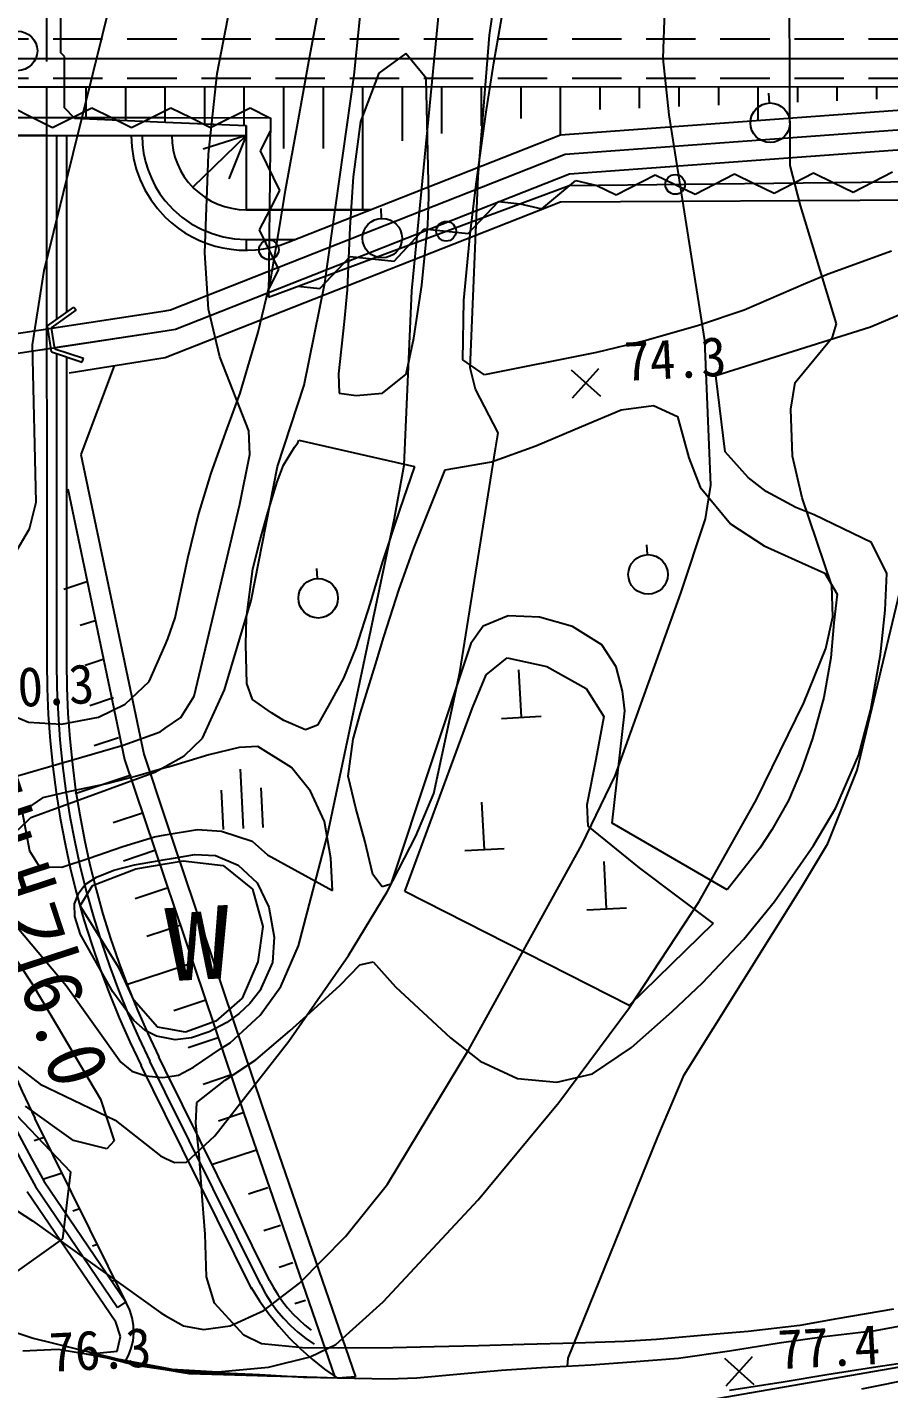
# Model space of a CAD drawing. Header units: millimetres. Extents: x 9574 to 10370, y 1103 to 1809.
# Drawn here: x 9931.5 to 9975.1, y 1399.4 to 1468.3 of the extents above; entities that cross this region are included whole.
import ezdxf
from ezdxf.xclip import XClip

# ---------------------------------------------------------------- set-up
doc = ezdxf.new("R2010")
doc.units = ezdxf.units.MM
doc.header["$LTSCALE"] = 10
doc.header["$MEASUREMENT"] = 0
doc.header["$XCLIPFRAME"] = 2
doc.linetypes.add('HIDDEN', pattern=[0.375, 0.25, -0.125])
doc.layers.add('TZ-BASE', color=253, linetype='Continuous')
doc.layers.add('TZ-CABL', color=4, linetype='Continuous')
doc.styles.add('HANA', font='GulimChe.ttf')
doc.linetypes.add('ZIGZAG', pattern='A,0.0001,-0.2,[131,ltypeshp.shx,S=0.2,R=0,X=-0.2,Y=0],-0.4,[131,ltypeshp.shx,S=0.2,R=180,X=0.2,Y=0],-0.2', length=0.8001)

# ---------------------------------------------------------------- blocks, each defined once
blk = doc.blocks.new('JD-SDKSDK43SA')
at = {"layer": 'TZ-BASE'}
for p, q in [((311.62, -10.909, 76), (311.492, 14.61, 76)), ((273.873, -16.235, 70), (280, 8.463, 70)), ((274.706, 6.308), (274.706, -5.192)), ((296.402, -4.315, 74), (297.976, 6.451, 74)), ((289.549, -6.339, 72), (290.823, 5.891, 72)), ((282.621, -6.263, 71), (284.326, 2.412, 71)), ((292.482, -17.253, 73), (294.264, 1.255, 73)), ((296.617, -5.71, 74.458), (297.235, -2.19, 74.458)), ((287.266, -5.652, 67.969), (287.698, -3.298, 67.969)), ((305.182, -5.501, 75), (305.271, -3.07, 75)), ((295.825, -11.479, 74), (296.402, -4.315, 74)), ((274.906, -5.392), (274.706, -5.192)), ((292.177, -5.245, 73.019), (290.807, -6.248, 73.019)), ((293.198, -6.487, 73.019), (292.177, -5.245, 73.019)), ((305.492, -8.354, 75), (305.182, -5.501, 75)), ((286.74, -8.567, 67.969), (287.266, -5.652, 67.969)), ((296.212, -8.321, 74.458), (296.617, -5.71, 74.458)), ((282.187, -10.339, 71), (282.621, -6.263, 71)), ((288.069, -16.861, 72), (289.549, -6.339, 72)), ((290.807, -6.248, 73.019), (289.881, -8.68, 73.019)), ((293.333, -12.502, 73.019), (293.198, -6.487, 73.019)), ((280, -6.941), (0.011, -6.954)), ((276, -8.542), (276, -6.941)), ((278, -8.629), (278, -6.941)), ((280, -8.716), (280, -6.941)), ((280, -8.716), (280, -6.941)), ((700, -6.92), (280.001, -6.941)), ((282, -8.802), (282, -6.941)), ((284, -8.889), (284, -6.941)), ((286.001, -10.045), (286, -6.94)), ((288.001, -10.045), (288, -6.94)), ((290.001, -13.15), (290, -6.94)), ((292, -9.666), (292, -6.94)), ((294, -9.287), (294, -6.94)), ((296, -8.908), (296, -6.94)), ((298, -8.529), (298, -6.94)), ((300, -9.36), (300, -6.94)), ((302, -8.076), (302, -6.94)), ((304, -8.003), (304, -6.94)), ((306, -7.929), (306, -6.939)), ((308, -7.855), (308, -6.939)), ((310, -8.624), (310, -6.939)), ((310.525, -7.251, 76.156), (310.551, -7.75, 76.156)), ((312, -7.708), (312, -6.939)), ((314, -7.635), (314, -6.939)), ((316, -7.561), (316, -6.939)), ((272.289, -7.982), (273.288, -8.483)), ((274.288, -8.984), (276.289, -7.986)), ((275.405, -8.517), (274.906, -7.992)), ((276.289, -7.986), (277.288, -8.487)), ((278.288, -8.988), (280.289, -7.99)), ((280.289, -7.99), (281.288, -8.491)), ((282.288, -8.992), (284.289, -7.994)), ((284.289, -7.994), (285.288, -8.495)), ((300, -9.36), (320, -7.889)), ((273.288, -8.483), (274.288, -8.984)), ((275.405, -8.517), (280, -8.715)), ((277.288, -8.487), (278.288, -8.988)), ((280, -8.715), (284.086, -8.892)), ((281.288, -8.491), (282.288, -8.992)), ((284.086, -8.892), (284.086, -9.392)), ((284.086, -9.392), (284.086, -8.892)), ((286.08, -12.153, 67.969), (286.74, -8.567, 67.969)), ((289.881, -8.68, 73.019), (289.502, -11.483, 73.019)), ((295.724, -11.859, 74.458), (296.212, -8.321, 74.458)), ((300.226, -10.346), (320.037, -8.889)), ((307.299, -19.77, 75), (305.492, -8.354, 75)), ((267.306, -9.392), (274.706, -9.392)), ((274.006, -9.392), (268.006, -9.392)), ((274, -9.392), (274.002, -36.054)), ((274.006, -9.392), (280, -9.392)), ((274.5, -9.392), (274.501, -18.701)), ((275, -9.392), (275.001, -18.344)), ((280, -9.392), (284.086, -9.392)), ((284.086, -9.392), (281.392, -12.012)), ((284.086, -9.392), (281.912, -10.085)), ((284.086, -9.392), (283.213, -11.58)), ((284.086, -9.392), (284.093, -13.151)), ((285.312, -9.175), (284.8, -10.17)), ((286.219, -14.797), (300, -9.36)), ((284.8, -10.17), (285.778, -12.181)), ((300.451, -11.332), (320.074, -9.889)), ((280.263, -18.222), (300.226, -10.346)), ((282.006, -15.341, 71), (282.187, -10.339, 71)), ((312.134, -12.929, 76), (311.62, -10.909, 76)), ((280.526, -19.194), (300.451, -11.332)), ((289.502, -11.483, 73.019), (289.332, -14.046, 73.019)), ((295.428, -21.153, 74), (295.825, -11.479, 74)), ((299.052, -13.106), (300.77, -11.675)), ((300.77, -11.675), (301.858, -11.933)), ((302.806, -12.404), (304.794, -11.38)), ((304.794, -11.38), (305.8, -11.868)), ((306.805, -12.356), (308.793, -11.332)), ((308.793, -11.332), (309.799, -11.819)), ((310.805, -12.307), (312.793, -11.283)), ((312.793, -11.283), (313.799, -11.771)), ((314.805, -12.259), (316.793, -11.235)), ((285.778, -12.181), (285.266, -13.175)), ((285.804, -13.944, 67.969), (286.08, -12.153, 67.969)), ((295.424, -14.381, 74.458), (295.724, -11.859, 74.458)), ((301.8, -11.916), (302.806, -12.404)), ((305.8, -11.868), (306.805, -12.356)), ((309.799, -11.819), (310.805, -12.307)), ((313.799, -11.771), (314.805, -12.259)), ((300.001, -12.76), (280.001, -20.651)), ((300.001, -12.76), (280.001, -20.651)), ((290.901, -13.09, 72.374), (290.928, -13.589, 72.374)), ((293.284, -13.921, 73.019), (293.333, -12.502, 73.019)), ((295.325, -14.361), (296.853, -12.727)), ((296.853, -12.727), (297.964, -12.848)), ((297.964, -12.848), (299.052, -13.106)), ((320.001, -12.649), (300.001, -12.76)), ((320.001, -12.649), (300.001, -12.76)), ((313.96, -18.929, 76), (312.134, -12.929, 76)), ((290.394, -13.15), (284.093, -13.151)), ((284.093, -13.151), (290.394, -13.15)), ((285.266, -13.175), (284.755, -14.169)), ((284.755, -14.169), (285.732, -16.181)), ((285.319, -16.751, 67.969), (285.804, -13.944, 67.969)), ((289.332, -14.046, 73.019), (289.199, -17.209, 73.019)), ((291.575, -15.752), (293.103, -14.119)), ((292.976, -16.961, 73.019), (293.284, -13.921, 73.019)), ((293.103, -14.119), (294.214, -14.24)), ((294.214, -14.24), (295.325, -14.361)), ((295.103, -17.744, 74.458), (295.424, -14.381, 74.458)), ((284.096, -14.651), (286.591, -14.65)), ((284.096, -14.651), (284.097, -15.203)), ((282.194, -18.176, 71), (282.006, -15.341, 71)), ((287.825, -17.143), (289.352, -15.51)), ((289.352, -15.51), (290.464, -15.631)), ((290.464, -15.631), (291.575, -15.752)), ((316.747, -15.247, 74.458), (313.531, -16.405, 74.458)), ((315.686, -19.079, 75.447), (324.295, -15.395, 75.447)), ((273.279, -19.989, 70), (273.873, -16.235, 70)), ((285.732, -16.181), (285.22, -17.175)), ((313.531, -16.405, 74.458), (312.405, -16.886, 74.458)), ((284.698, -19.347, 67.969), (285.319, -16.751, 67.969)), ((286.713, -17.022), (287.825, -17.143)), ((287.033, -22.037, 72), (288.069, -16.861, 72)), ((289.199, -17.209, 73.019), (289.047, -18.803, 73.019)), ((292.573, -19.657, 73.019), (292.976, -16.961, 73.019)), ((312.405, -16.886, 74.458), (309.28, -18.235, 74.458)), ((292.091, -26.077, 73), (292.482, -17.253, 73)), ((295.052, -20.754, 74.458), (295.103, -17.744, 74.458)), ((273.709, -19.225), (280, -18.262)), ((274.037, -19.033), (275.373, -18.078)), ((274.253, -19.124), (275.489, -18.24)), ((274.256, -19.142), (280, -18.262)), ((275.373, -18.078), (275.489, -18.24)), ((280, -18.262), (280.263, -18.222)), ((280, -18.262), (280.263, -18.222)), ((282.765, -20.594, 71), (282.194, -18.176, 71)), ((309.28, -18.235, 74.458), (306.979, -19.004, 74.458)), ((267.816, -20.127), (274.058, -19.172)), ((273.71, -20.237), (280, -19.274)), ((274.238, -20.348), (274.037, -19.033)), ((274.417, -20.196), (274.253, -19.124)), ((274.407, -20.13), (280, -19.274)), ((280, -19.274), (280.526, -19.194)), ((280, -19.274), (280.526, -19.194)), ((289.047, -18.803, 73.019), (288.772, -21.454, 73.019)), ((306.979, -19.004, 74.458), (304.333, -19.761, 74.458)), ((307.861, -21.54, 75.447), (315.686, -19.079, 75.447)), ((313.75, -19.602, 76), (313.96, -18.929, 76)), ((283.79, -22.443, 67.969), (284.698, -19.347, 67.969)), ((292.19, -21.473, 73.019), (292.573, -19.657, 73.019)), ((304.333, -19.761, 74.458), (301.813, -20.385, 74.458)), ((307.596, -27.091, 75), (307.299, -19.77, 75)), ((311.867, -21.901, 76), (313.75, -19.602, 76)), ((267.816, -21.139), (274.21, -20.16)), ((273.47, -27.95, 70), (273.279, -19.989, 70)), ((274.238, -20.348), (275.798, -20.86)), ((274.417, -20.196), (275.861, -20.67)), ((274.501, -20.434), (274.502, -36.054)), ((275.001, -20.598), (275.002, -36.054)), ((280, -20.651), (275.141, -21.416)), ((280, -20.651), (275.141, -21.416)), ((275.798, -20.86), (275.861, -20.67)), ((280.001, -20.651), (280, -20.651)), ((280.001, -20.651), (280, -20.651)), ((284.231, -24.346, 71), (282.765, -20.594, 71)), ((301.813, -20.385, 74.458), (296.146, -21.499, 74.458)), ((277.411, -21.059), (275.734, -25.534)), ((277.411, -21.059), (275.734, -25.534)), ((296.146, -21.499, 74.458), (295.052, -20.754, 74.458)), ((295.699, -22.229, 74), (295.428, -21.153, 74)), ((300.529, -21.255, 74.286), (302.015, -22.594, 74.286)), ((300.603, -22.668, 74.286), (301.942, -21.182, 74.286)), ((285.685, -26.142, 72), (287.033, -22.037, 72)), ((288.772, -21.454, 73.019), (288.797, -22.442, 73.019)), ((290.99, -22.429, 73.019), (292.19, -21.473, 73.019)), ((308.327, -25.396, 75.447), (307.861, -21.54, 75.447)), ((311.642, -23.239, 76), (311.867, -21.901, 76)), ((283.126, -24.223, 67.969), (283.79, -22.443, 67.969)), ((288.797, -22.442, 73.019), (289.66, -22.549, 73.019)), ((289.66, -22.549, 73.019), (290.99, -22.429, 73.019)), ((296.835, -24.441, 74), (295.699, -22.229, 74)), ((301.051, -24.123, 73.341), (303.07, -23.276, 73.341)), ((303.07, -23.276, 73.341), (304.698, -23.062, 73.341)), ((304.698, -23.062, 73.341), (305.916, -23.61, 73.341)), ((311.732, -25.629, 76), (311.642, -23.239, 76)), ((305.916, -23.61, 73.341), (306.486, -25.702, 73.341)), ((282.325, -26.479, 67.969), (283.126, -24.223, 67.969)), ((284.273, -25.532, 71), (284.231, -24.346, 71)), ((296.712, -25.245, 74), (296.835, -24.441, 74)), ((298.755, -25.107, 73.341), (301.051, -24.123, 73.341)), ((285.99, -26.083, 72.202), (286.547, -25.166, 72.202)), ((286.547, -25.166, 72.202), (286.713, -24.947, 72.202)), ((286.713, -24.947, 72.202), (286.753, -24.817, 72.202)), ((286.753, -24.817, 72.202), (292.613, -26.148, 72.202)), ((294.91, -36.576, 74), (296.712, -25.245, 74)), ((296.497, -25.918, 73.341), (298.755, -25.107, 73.341)), ((309.499, -26.698, 75.447), (308.327, -25.396, 75.447)), ((275.734, -25.534), (278.908, -40.711)), ((275.734, -25.534), (278.908, -40.711)), ((283.773, -28.048, 71), (284.273, -25.532, 71)), ((284.341, -32.922, 72), (285.685, -26.142, 72)), ((285.668, -26.93, 72.202), (285.99, -26.083, 72.202)), ((291.594, -28.755, 73), (292.091, -26.077, 73)), ((292.613, -26.148, 72.202), (291.853, -28.36, 72.202)), ((294.165, -26.322, 73.341), (296.497, -25.918, 73.341)), ((306.486, -25.702, 73.341), (307.062, -27.191, 73.341)), ((312.218, -27.726, 76), (311.732, -25.629, 76)), ((281.672, -28.646, 67.969), (282.325, -26.479, 67.969)), ((292.569, -30.276, 73.341), (294.165, -26.322, 73.341)), ((310.4, -27.405, 75.447), (309.499, -26.698, 75.447)), ((275.078, -27.283), (277.941, -40.974)), ((285.193, -28.468, 72.202), (285.668, -26.93, 72.202)), ((307.062, -27.191, 73.341), (308.593, -29.044, 73.341)), ((307.325, -28.796, 75), (307.596, -27.091, 75)), ((311.904, -28.227, 75.447), (310.4, -27.405, 75.447)), ((273.135, -29.303, 70), (273.47, -27.95, 70)), ((281.468, -37.767, 71), (283.773, -28.048, 71)), ((312.838, -28.589, 75.447), (311.904, -28.227, 75.447)), ((313.726, -32.172, 76), (312.218, -27.726, 76)), ((314.999, -41.518, 77), (318.214, -28.07, 77)), ((281.147, -30.787, 67.969), (281.672, -28.646, 67.969)), ((284.798, -29.855, 72.202), (285.193, -28.468, 72.202)), ((288.206, -44.802, 73), (291.594, -28.755, 73)), ((291.853, -28.36, 72.202), (290.976, -31.005, 72.202)), ((306.091, -32.555, 75), (307.325, -28.796, 75)), ((315.733, -29.997, 75.447), (312.838, -28.589, 75.447)), ((272.339, -30.649, 70), (273.135, -29.303, 70)), ((308.593, -29.044, 73.341), (310.299, -30.159, 73.341)), ((284.429, -31.326, 72.202), (284.798, -29.855, 72.202)), ((291.828, -32.358, 73.341), (292.569, -30.276, 73.341)), ((304.347, -30.109, 74.652), (304.373, -30.608, 74.652)), ((310.299, -30.159, 73.341), (311.865, -30.871, 73.341)), ((316.505, -31.567, 75.447), (315.733, -29.997, 75.447)), ((280.495, -33.813, 67.969), (281.147, -30.787, 67.969)), ((290.976, -31.005, 72.202), (290.363, -33.063, 72.202)), ((311.865, -30.871, 73.341), (313.365, -31.541, 73.341)), ((284.105, -33.784, 72.202), (284.429, -31.326, 72.202)), ((287.656, -31.316, 72.761), (287.682, -31.815, 72.761)), ((313.365, -31.541, 73.341), (313.995, -32.6, 73.341)), ((316.423, -33.418, 75.447), (316.505, -31.567, 75.447)), ((276.031, -31.98), (274.872, -32.364)), ((291.052, -34.764, 73.341), (291.828, -32.358, 73.341)), ((313.779, -33.75, 76), (313.726, -32.172, 76)), ((282.997, -37.442, 72), (284.341, -32.922, 72)), ((290.363, -33.063, 72.202), (289.648, -35.317, 72.202)), ((302.764, -41.8, 75), (306.091, -32.555, 75)), ((313.995, -32.6, 73.341), (313.819, -34.066, 73.341)), ((297.344, -33.699, 73.341), (296.09, -34.226, 73.341)), ((298.937, -33.765, 73.341), (297.344, -33.699, 73.341)), ((313.412, -35.354, 76), (313.779, -33.75, 76)), ((316.181, -35.66, 75.447), (316.423, -33.418, 75.447)), ((276.448, -33.949), (275.696, -34.198)), ((280.136, -34.876, 67.969), (280.495, -33.813, 67.969)), ((284.077, -35.16, 72.202), (284.105, -33.784, 72.202)), ((296.09, -34.226, 73.341), (295.468, -35.101, 73.341)), ((300.603, -34.237, 73.341), (298.937, -33.765, 73.341)), ((302.089, -35.166, 73.341), (300.603, -34.237, 73.341)), ((313.819, -34.066, 73.341), (313.67, -35.832, 73.341)), ((280, -35.182, 67.969), (280.136, -34.876, 67.969)), ((290.637, -36.173, 73.341), (291.052, -34.764, 73.341)), ((295.468, -35.101, 73.341), (291.42, -47.286, 73.341)), ((279.182, -37.029, 67.969), (280, -35.182, 67.969)), ((284.128, -37.136, 72.202), (284.077, -35.16, 72.202)), ((289.648, -35.317, 72.202), (289.021, -36.859, 72.202)), ((296.24, -36.693, 75.49), (297.292, -35.828, 75.49)), ((297.292, -35.828, 75.49), (299.302, -36.27, 75.49)), ((302.806, -36.286, 73.341), (302.089, -35.166, 73.341)), ((312.314, -38.101, 76), (313.412, -35.354, 76)), ((315.694, -38.445, 75.447), (316.181, -35.66, 75.447)), ((276.864, -35.918), (275.94, -36.225)), ((289.885, -38.621, 73.341), (290.637, -36.173, 73.341)), ((298.015, -38.84, 74.48), (297.89, -36.443, 74.48)), ((299.302, -36.27, 75.49), (301.287, -37.379, 75.49)), ((303.139, -37.525, 73.341), (302.806, -36.286, 73.341)), ((313.67, -35.832, 73.341), (313.315, -37.84, 73.341)), ((277.964, -38.178, 67.969), (279.182, -37.029, 67.969)), ((284.407, -37.946, 72.202), (284.128, -37.136, 72.202)), ((289.021, -36.859, 72.202), (288.323, -38.124, 72.202)), ((293.582, -42.698, 74), (294.91, -36.576, 74)), ((295.552, -38.366, 75.49), (296.24, -36.693, 75.49)), ((277.385, -37.852), (276.184, -38.251)), ((280.79, -38.848, 71), (281.468, -37.767, 71)), ((281.886, -39.889, 72), (282.997, -37.442, 72)), ((301.287, -37.379, 75.49), (302.183, -38.796, 75.49)), ((303.251, -38.51, 73.341), (303.139, -37.525, 73.341)), ((313.315, -37.84, 73.341), (312.745, -39.919, 73.341)), ((271.458, -38.412, 67.969), (273.088, -39.079, 67.969)), ((276.628, -38.836, 67.969), (277.964, -38.178, 67.969)), ((285.37, -38.609, 72.202), (284.407, -37.946, 72.202)), ((288.323, -38.124, 72.202), (287.708, -39.237, 72.202)), ((292.118, -47.655, 75.49), (295.552, -38.366, 75.49)), ((302.603, -44.202, 73.341), (303.251, -38.51, 73.341)), ((309.911, -42.998, 76), (312.314, -38.101, 76)), ((315.087, -40.74, 75.447), (315.694, -38.445, 75.447)), ((273.088, -39.079, 67.969), (274.745, -39.186, 67.969)), ((274.745, -39.186, 67.969), (276.628, -38.836, 67.969)), ((280, -39.391, 71), (280.79, -38.848, 71)), ((286.003, -39.001, 72.202), (285.37, -38.609, 72.202)), ((287.09, -39.467, 72.202), (286.003, -39.001, 72.202)), ((287.708, -39.237, 72.202), (287.09, -39.467, 72.202)), ((289.51, -39.942, 73.341), (289.885, -38.621, 73.341)), ((297.016, -38.892, 74.48), (299.014, -38.787, 74.48)), ((302.183, -38.796, 75.49), (301.789, -40.978, 75.49)), ((277.637, -39.876), (276.403, -40.285)), ((277.876, -40.246, 71), (279.744, -39.567, 71)), ((279.744, -39.567, 71), (280, -39.391, 71)), ((280.961, -40.794, 72), (281.886, -39.889, 72)), ((289.257, -41.818, 73.341), (289.51, -39.942, 73.341)), ((312.745, -39.919, 73.341), (312.184, -41.502, 73.341)), ((272.01, -41.947, 71), (277.876, -40.246, 71)), ((283.739, -40.371, 72.374), (282.201, -40.734, 72.374)), ((284.683, -40.325, 72.374), (283.739, -40.371, 72.374)), ((286.387, -41.377, 72.374), (284.683, -40.325, 72.374)), ((277.941, -40.974), (280, -47.086)), ((278.908, -40.711), (280, -43.953)), ((278.908, -40.711), (280, -43.953)), ((279.478, -41.613, 72), (280, -41.324, 72)), ((280, -41.324, 72), (280.961, -40.794, 72)), ((280.217, -41.344, 72.374), (280, -41.405, 72.374)), ((282.201, -40.734, 72.374), (280.217, -41.344, 72.374)), ((301.789, -40.978, 75.49), (301.332, -43.268, 75.49)), ((313.932, -43.414, 75.447), (315.087, -40.74, 75.447)), ((273.203, -43.906, 72), (279.478, -41.613, 72)), ((278.267, -41.774), (275.441, -42.712)), ((278.618, -41.794, 72.374), (277.038, -42.2, 72.374)), ((280, -41.405, 72.374), (278.618, -41.794, 72.374)), ((283.793, -41.471, 72.653), (283.949, -44.467, 72.653)), ((287.343, -42.577, 72.374), (286.387, -41.377, 72.374)), ((289.644, -43.442, 73.341), (289.257, -41.818, 73.341)), ((301.081, -45.292, 75), (302.764, -41.8, 75)), ((312.184, -41.502, 73.341), (311.537, -43.045, 73.341)), ((313.526, -45.233, 77), (314.999, -41.518, 77)), ((275.178, -42.593, 72.374), (273.788, -42.908, 72.374)), ((277.038, -42.2, 72.374), (275.178, -42.593, 72.374)), ((282.951, -44.519, 72.653), (282.846, -42.522, 72.653)), ((284.948, -44.415, 72.653), (284.844, -42.417, 72.653)), ((288.049, -44.106, 72.374), (287.343, -42.577, 72.374)), ((292.683, -44.847, 74), (293.582, -42.698, 74)), ((273.788, -42.908, 72.374), (272.754, -43.622, 72.374)), ((296.146, -45.53, 73.857), (296.021, -43.133, 73.857)), ((301.332, -43.268, 75.49), (301.381, -44.341, 75.49)), ((307.011, -48.168, 76), (309.911, -42.998, 76)), ((311.537, -43.045, 73.341), (310.694, -44.529, 73.341)), ((272.564, -44.538, 72), (273.203, -43.906, 72)), ((272.754, -43.622, 72.374), (273.127, -45.591, 72.374)), ((278.897, -43.672), (277.368, -44.18)), ((280, -43.953), (284.906, -58.52)), ((280, -43.953), (284.906, -58.52)), ((290.095, -45.085, 73.341), (289.644, -43.442, 73.341)), ((312.8, -45.334, 75.447), (313.932, -43.414, 75.447)), ((280, -44.793, 72.374), (281.632, -44.51, 72.374)), ((281.632, -44.51, 72.374), (282.839, -44.607, 72.374)), ((282.839, -44.607, 72.374), (284.399, -45.104, 72.374)), ((288.377, -45.968, 72.374), (288.049, -44.106, 72.374)), ((301.381, -44.341, 75.49), (303.973, -46.466, 75.49)), ((308.43, -47.575, 73.341), (302.603, -44.202, 73.341)), ((310.694, -44.529, 73.341), (310.073, -45.47, 73.341)), ((276.147, -45.964, 72.374), (277.851, -45.382, 72.374)), ((277.851, -45.382, 72.374), (279.45, -44.889, 72.374)), ((279.45, -44.889, 72.374), (280, -44.793, 72.374)), ((284.399, -45.104, 72.374), (285.169, -45.794, 72.374)), ((286.737, -50.401, 73), (288.206, -44.802, 73)), ((290.505, -46.794, 73.341), (290.095, -45.085, 73.341)), ((291.219, -47.666, 74), (292.683, -44.847, 74)), ((295.148, -45.582, 73.857), (297.145, -45.478, 73.857)), ((295.365, -55.644, 75), (301.081, -45.292, 75)), ((310.073, -45.47, 73.341), (308.43, -47.575, 73.341)), ((310.83, -48.158, 75.447), (312.8, -45.334, 75.447)), ((312.206, -47.411, 77), (313.526, -45.233, 77)), ((273.127, -45.591, 72.374), (273.643, -46.415, 72.374)), ((274.761, -46.43, 72.374), (276.147, -45.964, 72.374)), ((279.527, -45.57), (277.881, -46.117)), ((278.441, -46.313, 72), (280, -46.038, 72)), ((280, -46.038, 72), (280.318, -45.982, 72)), ((280, -46.25, 71.3), (280.9, -46.098, 71.3)), ((280.318, -45.982, 72), (281.493, -45.782, 72)), ((280.9, -46.098, 71.3), (282.927, -46.346, 71.3)), ((281.493, -45.782, 72), (282.547, -45.829, 72)), ((282.547, -45.829, 72), (283.693, -46.326, 72)), ((285.169, -45.794, 72.374), (288.462, -47.6, 72.374)), ((288.462, -47.6, 72.374), (288.377, -45.968, 72.374)), ((302.328, -48.529, 75.49), (302.203, -46.132, 75.49)), ((270.253, -46.791, 73), (274.993, -52.409, 73)), ((273.643, -46.415, 72.374), (274.761, -46.43, 72.374)), ((276.312, -47.356, 71.3), (278.503, -46.504, 71.3)), ((276.526, -46.935, 72), (277.39, -46.568, 72)), ((277.39, -46.568, 72), (278.441, -46.313, 72)), ((278.503, -46.504, 71.3), (280, -46.25, 71.3)), ((282.927, -46.346, 71.3), (284.42, -47.532, 71.3)), ((283.693, -46.326, 72), (284.649, -47.218, 72)), ((290.972, -47.427, 73.341), (290.505, -46.794, 73.341)), ((303.973, -46.466, 75.49), (307.721, -49.271, 75.49)), ((275.624, -47.724, 72), (275.943, -47.306, 72)), ((275.693, -48.383, 71.3), (276.312, -47.356, 71.3)), ((275.943, -47.306, 72), (276.526, -46.935, 72)), ((280, -47.521), (278.477, -48.026)), ((280, -47.086), (283.96, -58.842)), ((280.157, -47.469), (280, -47.521)), ((284.42, -47.532, 71.3), (284.942, -49.432, 71.3)), ((284.649, -47.218, 72), (285.234, -48.44, 72)), ((291.42, -47.286, 73.341), (290.972, -47.427, 73.341)), ((306.251, -56.93, 77), (312.206, -47.411, 77)), ((275.412, -48.277, 72), (275.624, -47.724, 72)), ((289.263, -50.886, 74), (291.219, -47.666, 74)), ((303.466, -53.422, 75.49), (292.118, -47.655, 75.49)), ((303.489, -53.528, 76), (307.011, -48.168, 76)), ((309.268, -50.069, 75.447), (310.83, -48.158, 75.447)), ((275.425, -48.919, 72), (275.412, -48.277, 72)), ((275.714, -49.827, 72), (275.425, -48.919, 72)), ((277.666, -51.534, 71.3), (275.693, -48.383, 71.3)), ((285.234, -48.44, 72), (285.503, -49.967, 72)), ((301.329, -48.581, 75.49), (303.327, -48.477, 75.49)), ((280.787, -49.367), (280, -49.628)), ((284.942, -49.432, 71.3), (284.688, -51.222, 71.3)), ((307.721, -49.271, 75.49), (303.466, -53.422, 75.49)), ((277.351, -52.732, 72), (275.714, -49.827, 72)), ((280, -49.628), (279.072, -49.936)), ((285.503, -49.967, 72), (285.428, -51.25, 72)), ((307.176, -52.272, 75.447), (309.268, -50.069, 75.447)), ((272.052, -50.497, 73.427), (273.259, -52.336, 73.427)), ((285.85, -52.471, 73), (286.737, -50.401, 73)), ((286.251, -55.228, 74), (289.263, -50.886, 74)), ((278.417, -53.148, 71.3), (277.666, -51.534, 71.3)), ((281.417, -51.265), (280, -51.735)), ((284.688, -51.222, 71.3), (283.897, -53.048, 71.3)), ((285.428, -51.25, 72), (284.79, -52.685, 72)), ((288.845, -52.404, 75.447), (289.849, -51.368, 75.447)), ((289.849, -51.368, 75.447), (290.512, -51.222, 75.447)), ((290.512, -51.222, 75.447), (291.641, -52.483, 75.447)), ((273.259, -52.336, 73.427), (274.585, -54.537, 73.427)), ((280, -51.735), (278.04, -52.386)), ((305.645, -53.731, 75.447), (307.176, -52.272, 75.447)), ((274.993, -52.409, 73), (277.752, -56.286, 73)), ((278.41, -54.181, 72), (277.351, -52.732, 72)), ((283.897, -53.048, 71.3), (282.551, -54.223, 71.3)), ((284.79, -52.685, 72), (284.286, -53.316, 72)), ((284.803, -53.908, 73), (285.85, -52.471, 73)), ((287.332, -53.776, 75.447), (288.845, -52.404, 75.447)), ((291.641, -52.483, 75.447), (294.438, -55.053, 75.447)), ((279.614, -54.514, 71.3), (278.417, -53.148, 71.3)), ((282.047, -53.163), (280.433, -53.699)), ((284.286, -53.316, 72), (283.731, -53.823, 72)), ((299.916, -58.341, 76), (303.489, -53.528, 76)), ((303.586, -55.547, 75.447), (305.645, -53.731, 75.447)), ((257.271, -53.902, 75), (273.286, -64.326, 75)), ((278.979, -54.694, 72), (278.41, -54.181, 72)), ((282.551, -54.223, 71.3), (281.018, -54.779, 71.3)), ((283.112, -54.277, 72), (282.214, -54.766, 72)), ((283.731, -53.823, 72), (283.112, -54.277, 72)), ((283.289, -55.307, 73), (284.803, -53.908, 73)), ((286.303, -54.706, 75.447), (287.332, -53.776, 75.447)), ((274.585, -54.537, 73.427), (275.485, -56.083, 73.427)), ((279.556, -54.985, 72), (278.979, -54.694, 72)), ((280, -55.064, 72), (279.556, -54.985, 72)), ((280, -54.586, 71.3), (279.614, -54.514, 71.3)), ((281.018, -54.779, 71.3), (280, -54.586, 71.3)), ((280.508, -55.156, 72), (280, -55.064, 72)), ((281.326, -55.053, 72), (280.508, -55.156, 72)), ((282.677, -55.061), (281.163, -55.564)), ((282.214, -54.766, 72), (281.326, -55.053, 72)), ((284.579, -56.169, 75.447), (286.303, -54.706, 75.447)), ((294.438, -55.053, 75.447), (295.93, -56.24, 75.447)), ((270.725, -55.136, 74), (273.676, -57.41, 74)), ((281.425, -56.553, 73), (282.85, -55.59, 73)), ((282.505, -60.02, 74), (286.251, -55.228, 74)), ((282.85, -55.59, 73), (283.289, -55.307, 73)), ((291.236, -62.464, 75), (295.365, -55.644, 75)), ((301.621, -56.887, 75.447), (303.586, -55.547, 75.447)), ((270.056, -56.439, 74.824), (275.205, -61.85, 74.824)), ((275.485, -56.083, 73.427), (276.72, -58.157, 73.427)), ((277.752, -56.286, 73), (278.304, -56.756, 73)), ((280, -58.93), (278.779, -56.464)), ((280, -57.804), (279.227, -56.242)), ((280, -56.677), (279.675, -56.02)), ((283.037, -57.198, 75.447), (284.579, -56.169, 75.447)), ((295.93, -56.24, 75.447), (297.823, -57.116, 75.447)), ((278.304, -56.756, 73), (279.018, -56.979, 73)), ((279.018, -56.979, 73), (279.846, -57.077, 73)), ((279.846, -57.077, 73), (280, -57.054, 73)), ((285.279, -67.337), (280, -56.677)), ((280, -57.054, 73), (280.663, -56.954, 73)), ((280.663, -56.954, 73), (281.425, -56.553, 73)), ((283.307, -56.959), (281.926, -57.418)), ((297.823, -57.116, 75.447), (299.805, -57.3, 75.447)), ((299.805, -57.3, 75.447), (301.621, -56.887, 75.447)), ((304.924, -60.071, 77), (306.251, -56.93, 77)), ((273.676, -57.41, 74), (277.462, -59.223, 74)), ((284.831, -67.559), (280, -57.804)), ((281.604, -58.331, 75.447), (283.037, -57.198, 75.447)), ((275.357, -60.256, 73.427), (272.926, -58.514, 73.427)), ((276.72, -58.157, 73.427), (277.42, -60.267, 73.427)), ((281.546, -59.386, 75.447), (281.604, -58.331, 75.447)), ((284.906, -58.52), (289.632, -72.225)), ((284.906, -58.52), (289.632, -72.225)), ((295.827, -63.255, 76), (299.916, -58.341, 76)), ((278.039, -68.491), (273.402, -59.127)), ((277.462, -59.223, 74), (279.756, -61.035, 74)), ((284.382, -67.781), (280, -58.93)), ((283.937, -58.858), (282.689, -59.272)), ((283.96, -58.842), (288.595, -72.287)), ((281.716, -60.973, 75.447), (281.546, -59.386, 75.447)), ((273.882, -60.097), (273.36, -60.27)), ((277.045, -60.685, 73.427), (275.357, -60.256, 73.427)), ((277.42, -60.267, 73.427), (277.045, -60.685, 73.427)), ((281.072, -61.356, 74), (282.505, -60.02, 74)), ((300.392, -71.279, 77), (304.924, -60.071, 77)), ((279.756, -61.035, 74), (280, -61.153, 74)), ((280, -61.153, 74), (280.467, -61.377, 74)), ((281.884, -63.289, 75.447), (281.716, -60.973, 75.447)), ((284.567, -60.756), (282.337, -61.496)), ((274.778, -61.907), (273.81, -62.228)), ((275.205, -61.85, 74.824), (274.798, -65.236, 74.824)), ((280.467, -61.377, 74), (281.072, -61.356, 74)), ((273.442, -62.592), (277.592, -68.705)), ((273.867, -62.328), (278.006, -68.424)), ((285.197, -62.654), (284.215, -62.98)), ((289.121, -65.123, 75), (291.236, -62.464, 75)), ((277.496, -69.453), (273.017, -62.856)), ((277.496, -69.453), (273.017, -62.856)), ((282.015, -65.006, 75.447), (281.884, -63.289, 75.447)), ((291.03, -68.423, 76), (295.827, -63.255, 76)), ((275.675, -63.716), (275.322, -63.834)), ((273.286, -64.326, 75), (279.772, -68.98, 75)), ((285.827, -64.552), (284.993, -64.829)), ((274.798, -65.236, 74.824), (272.16, -67.131, 74.824)), ((282.092, -67.153, 75.447), (282.015, -65.006, 75.447)), ((286.793, -67.478, 75), (289.121, -65.123, 75)), ((276.571, -65.526), (276.313, -65.612)), ((286.457, -66.45), (285.771, -66.678)), ((277.467, -67.336), (277.304, -67.39)), ((282.491, -68.497, 75.447), (282.092, -67.153, 75.447)), ((284.993, -68.856, 75), (286.793, -67.478, 75)), ((268.175, -68.557, 76), (273.316, -70.259, 76)), ((278.006, -68.424), (277.592, -68.705)), ((283.974, -70.113, 75.447), (282.491, -68.497, 75.447)), ((283.276, -69.645, 75), (284.993, -68.856, 75)), ((287.087, -68.349), (286.548, -68.527)), ((288.629, -70.582, 76), (291.03, -68.423, 76)), ((316.847, -68.787, 75.447), (313.98, -69.291, 75.447)), ((325, -68.231, 74.652), (315.908, -69.886, 74.652)), ((277.74, -70.179), (277.496, -69.453)), ((277.74, -70.179), (277.496, -69.453)), ((279.772, -68.98, 75), (280, -69.109, 75)), ((280, -69.109, 75), (280.931, -69.636, 75)), ((313.98, -69.291, 75.447), (312.097, -69.62, 75.447)), ((273.316, -70.259, 76), (277.564, -71.306, 76)), ((277.563, -70.92), (277.74, -70.179)), ((277.563, -70.92), (277.74, -70.179)), ((280.931, -69.636, 75), (281.927, -69.828, 75)), ((281.927, -69.828, 75), (283.276, -69.645, 75)), ((284.866, -70.541, 75.447), (283.974, -70.113, 75.447)), ((307.874, -70.052, 75.447), (304.85, -70.324, 75.447)), ((309.483, -69.924, 75.447), (307.874, -70.052, 75.447)), ((312.097, -69.62, 75.447), (309.483, -69.924, 75.447)), ((313.338, -70.189, 74.652), (311.067, -70.506, 74.652)), ((315.908, -69.886, 74.652), (313.338, -70.189, 74.652)), ((274.578, -70.83, 74.652), (272.797, -70.919, 74.652)), ((276.823, -71.202, 74.652), (274.578, -70.83, 74.652)), ((276.023, -71.07), (277.563, -70.92)), ((276.023, -71.07), (277.563, -70.92)), ((286.935, -70.746, 75.447), (284.866, -70.541, 75.447)), ((288.784, -70.762, 75.447), (286.935, -70.746, 75.447)), ((287.329, -71.208, 76), (288.629, -70.582, 76)), ((291.514, -70.756, 75.447), (288.784, -70.762, 75.447)), ((293.598, -70.701, 75.447), (291.514, -70.756, 75.447)), ((295.853, -70.644, 75.447), (293.598, -70.701, 75.447)), ((298.151, -70.584, 75.447), (295.853, -70.644, 75.447)), ((300.772, -70.516, 75.447), (298.151, -70.584, 75.447)), ((303.241, -70.43, 75.447), (300.772, -70.516, 75.447)), ((304.85, -70.324, 75.447), (303.241, -70.43, 75.447)), ((308.541, -70.915, 74.652), (305.972, -71.283, 74.652)), ((311.067, -70.506, 74.652), (308.541, -70.915, 74.652)), ((280, -71.836), (276.023, -71.07)), ((280, -71.836), (276.023, -71.07)), ((278.512, -71.652, 74.652), (276.823, -71.202, 74.652)), ((277.564, -71.306, 76), (280, -71.764, 76)), ((277.95, -71.487), (280, -71.839)), ((280, -71.858, 74.652), (278.512, -71.652, 74.652)), ((285.22, -71.729, 76), (287.329, -71.208, 76)), ((301.531, -71.635, 74.652), (299.041, -71.764, 74.652)), ((300.348, -71.696, 77), (300.392, -71.279, 77)), ((303.59, -71.474, 74.652), (301.531, -71.635, 74.652)), ((303.447, -74.091, 78), (317.946, -71.578, 78)), ((305.972, -71.283, 74.652), (303.59, -71.474, 74.652)), ((308.298, -71.265, 77.402), (309.784, -72.604, 77.402)), ((308.372, -72.678, 77.402), (309.71, -71.192, 77.402)), ((315.828, -71.736, 83.698), (317.541, -71.478, 83.698)), ((280, -71.764, 76), (280.33, -71.826, 76)), ((281.209, -72.069), (280, -71.836)), ((281.209, -72.069), (280, -71.836)), ((280, -71.839), (280.993, -72.01)), ((280.604, -71.942, 74.652), (280, -71.858, 74.652)), ((280.33, -71.826, 76), (282.662, -71.969, 76)), ((282.519, -72.021, 74.652), (280.604, -71.942, 74.652)), ((280.993, -72.01), (285.604, -72.177)), ((288.716, -72.29), (281.209, -72.069)), ((288.716, -72.29), (281.209, -72.069)), ((284.778, -72.113, 74.652), (282.519, -72.021, 74.652)), ((282.662, -71.969, 76), (285.22, -71.729, 76)), ((286.995, -72.249, 74.652), (284.778, -72.113, 74.652)), ((288.716, -72.29, 74.652), (285.604, -72.177, 74.652)), ((288.716, -72.29, 74.652), (286.995, -72.249, 74.652)), ((289.632, -72.225), (288.716, -72.29)), ((289.632, -72.225), (288.716, -72.29)), ((291.318, -72.33, 74.652), (288.716, -72.29, 74.652)), ((292.735, -72.293, 74.652), (291.318, -72.33, 74.652)), ((294.945, -72.085, 74.652), (292.735, -72.293, 74.652)), ((297.003, -71.903, 74.652), (294.945, -72.085, 74.652)), ((299.041, -71.764, 74.652), (297.003, -71.903, 74.652)), ((311.268, -72.478, 83.698), (313.472, -72.099, 83.698)), ((313.472, -72.099, 83.698), (315.828, -71.736, 83.698)), ((317.991, -72.282, 79.357), (315.233, -72.848, 79.357)), ((308.549, -72.893, 83.698), (311.268, -72.478, 83.698))]:
    blk.add_line(p, q, dxfattribs=at)
at = {"layer": 'TZ-BASE', "linetype": 'HIDDEN'}
blk.add_line((274.006, -9.392), (274.006, 10.508), dxfattribs=at)
at = {"layer": 'TZ-BASE', "linetype": 'Continuous'}
blk.add_line((274.906, -7.992), (274.906, -5.392), dxfattribs=at)
at = {"layer": 'TZ-BASE', "ltscale": 0.2}
for p, q in [((257.41, -8.467), (280, -8.49)), ((280, -8.49), (285.32, -8.495)), ((285.32, -8.495), (285.216, -17.577)), ((300.434, -11.932), (340.299, -11.452)), ((285.216, -17.577), (300.434, -11.932))]:
    blk.add_line(p, q, dxfattribs=at)
at = {"layer": 'TZ-BASE'}
for centre, radius in [((272.528, -5.115, 69.688), 1), ((310.603, -8.749, 76.156), 1), ((305.8, -11.868), 0.5), ((290.98, -14.588, 72.374), 1), ((294.214, -14.24), 0.5), ((285.243, -15.175), 0.5), ((304.425, -31.607, 74.652), 1), ((287.734, -32.814, 72.761), 1)]:
    blk.add_circle(centre, radius, dxfattribs=at)
for centre, radius, start, end in [((284.086, -9.392), 5.811, 180, 225.31645), ((284.086, -9.392), 5.258, 180, 219.00658), ((284.086, -9.392), 3.758, 180, 270.10711), ((284.086, -9.392), 5.258, 219.00658, 270.10697), ((284.086, -9.392), 5.811, 225.31645, 291.53208), ((320.002, -36.052), 52, 180.00288, 206.34328), ((320.002, -36.052), 46, 180.00288, 206.34328), ((320.002, -36.052), 45.5, 180.00288, 206.34328), ((320.002, -36.052), 45, 180.00288, 206.34328), ((337.778, -26.182), 73.925, 192.99457, 209.50716), ((337.778, -26.182), 73.425, 193.06162, 209.49129), ((291.552, -64.231), 7, 206.34328, 233.48374), ((296.709, -60.289, 74.652), 14.419, 210.94413, 236.33329), ((291.552, -64.231), 7.5, 206.34328, 237.66001), ((275.474, -69.914), 2.933, 327.56958, 29.02192)]:
    blk.add_arc(centre, radius, start, end, dxfattribs=at)
at = {"layer": 'TZ-BASE', "style": 'HANA'}
for s, height, rotation, p in [('74.3', 2, 2.9893, (303.27, -21.82, 74.286)), ('70.3', 2, 2.9893, (271.286, -38.385, 70.311)), ('길내기6.0', 3, 288.19505, (269.082, -41.554)), ('w', 5, 2.9893, (280.138, -52.199, 75)), ('76.3', 2, 2.9893, (274.178, -71.97, 76.328)), ('77.4', 2, 2.9893, (311.038, -71.83, 77.402))]:
    blk.add_text(s, height=height, rotation=rotation, dxfattribs=at).set_placement(p)

msp = doc.modelspace()

# ---------------------------------------------------------------- linework, layer by layer
at = {"layer": 'TZ-CABL', "linetype": 'HIDDEN', "elevation": -59.377}
for points in [[(9850.304, 1467.759), (9996.606, 1467.759)], [(9850.557, 1466.759), (9996.352, 1466.759)], [(9850.304, 1465.759), (9996.606, 1465.759)]]:
    msp.add_lwpolyline(points, dxfattribs=at)
at = {"layer": 'TZ-CABL', "linetype": 'ZIGZAG', "ltscale": 0.5, "elevation": -59.377}
msp.add_lwpolyline([(9850.557, 1466.759), (9996.352, 1466.759)], dxfattribs=at)

# ---------------------------------------------------------------- block references
at = {"layer": 'TZ-BASE'}
ref = msp.add_blockref('JD-SDKSDK43SA', (9658.474, 1472.259, -59.377), dxfattribs=at)
XClip(ref).set_block_clipping_path([(-0.0310036678, 75), (699.9999999929, 75.0000000632), (699.9999999987, -74.9999999368), (0.0310036678, -75)])

doc.saveas('drawing.dxf')
